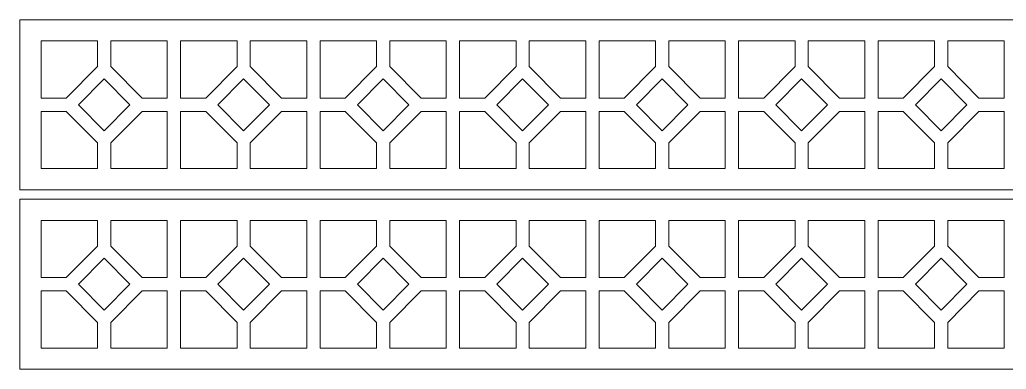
# Model space of a CAD drawing. Header units: millimetres. Extents: x 155 to 389, y 74 to 385.
# Drawn here: x 187.5 to 280.1, y 73.6 to 106.5 of the extents above; entities that cross this region are included whole.
import ezdxf

# ---------------------------------------------------------------- set-up
doc = ezdxf.new("R2010")
doc.units = ezdxf.units.MM
doc.header["$MEASUREMENT"] = 0
doc.layers.add('Layer 1', color=7, linetype='Continuous')

msp = doc.modelspace()

# ---------------------------------------------------------------- linework, layer by layer
at = {"layer": 'Layer 1', "color": 250, "lineweight": 20}
for points in [[(187.4751, 106.4647), (187.4751, 106.4647), (347.4418, 106.4647), (347.4418, 106.4647), (347.4418, 106.4647), (347.4418, 106.4647), (347.4418, 90.4647), (347.4418, 90.4647), (347.4418, 90.4647), (347.4418, 90.4647), (187.4751, 90.4647), (187.4751, 90.4647), (187.4751, 90.4647), (187.4751, 90.4647), (187.4751, 106.4647), (187.4751, 106.4647)], [(187.4751, 89.5825), (187.4751, 89.5825), (347.4418, 89.5825), (347.4418, 89.5825), (347.4418, 89.5825), (347.4418, 89.5825), (347.4418, 73.5825), (347.4418, 73.5825), (347.4418, 73.5825), (347.4418, 73.5825), (187.4751, 73.5825), (187.4751, 73.5825), (187.4751, 73.5825), (187.4751, 73.5825), (187.4751, 89.5825), (187.4751, 89.5825)]]:
    msp.add_open_spline(points, degree=3, knots=[0, 0, 0, 0, 0.2, 0.2, 0.2, 0.2, 0.4, 0.4, 0.4, 0.4, 0.6, 0.6, 0.6, 0.6, 1, 1, 1, 1], dxfattribs=at)
at = {"layer": 'Layer 1', "color": 250, "lineweight": 9}
for points, knots in [([(189.4751, 99.0928), (189.4751, 99.0928), (189.4751, 104.4647), (189.4751, 104.4647), (189.4751, 104.4647), (189.4751, 104.4647), (194.7842, 104.4647), (194.7842, 104.4647), (194.7842, 104.4647), (194.7842, 104.4647), (194.7842, 102.0606), (194.7842, 102.0606), (194.7842, 102.0606), (194.7842, 102.0606), (191.8511, 99.0928), (191.8511, 99.0928), (191.8511, 99.0928), (191.8511, 99.0928), (189.4751, 99.0928), (189.4751, 99.0928)], [0, 0, 0, 0, 0.1666667, 0.1666667, 0.1666667, 0.1666667, 0.3333333, 0.3333333, 0.3333333, 0.3333333, 0.5, 0.5, 0.5, 0.5, 0.6666667, 0.6666667, 0.6666667, 0.6666667, 1, 1, 1, 1]), ([(201.3346, 99.0928), (201.3346, 99.0928), (201.3346, 104.4647), (201.3346, 104.4647), (201.3346, 104.4647), (201.3346, 104.4647), (196.0255, 104.4647), (196.0255, 104.4647), (196.0255, 104.4647), (196.0255, 104.4647), (196.0255, 102.0606), (196.0255, 102.0606), (196.0255, 102.0606), (196.0255, 102.0606), (198.9586, 99.0928), (198.9586, 99.0928), (198.9586, 99.0928), (198.9586, 99.0928), (201.3346, 99.0928), (201.3346, 99.0928)], [0, 0, 0, 0, 0.1666667, 0.1666667, 0.1666667, 0.1666667, 0.3333333, 0.3333333, 0.3333333, 0.3333333, 0.5, 0.5, 0.5, 0.5, 0.6666667, 0.6666667, 0.6666667, 0.6666667, 1, 1, 1, 1]), ([(202.5758, 99.0928), (202.5758, 99.0928), (202.5758, 104.4647), (202.5758, 104.4647), (202.5758, 104.4647), (202.5758, 104.4647), (207.8849, 104.4647), (207.8849, 104.4647), (207.8849, 104.4647), (207.8849, 104.4647), (207.8849, 102.0606), (207.8849, 102.0606), (207.8849, 102.0606), (207.8849, 102.0606), (204.9518, 99.0928), (204.9518, 99.0928), (204.9518, 99.0928), (204.9518, 99.0928), (202.5758, 99.0928), (202.5758, 99.0928)], [0, 0, 0, 0, 0.1666667, 0.1666667, 0.1666667, 0.1666667, 0.3333333, 0.3333333, 0.3333333, 0.3333333, 0.5, 0.5, 0.5, 0.5, 0.6666667, 0.6666667, 0.6666667, 0.6666667, 1, 1, 1, 1]), ([(214.4352, 99.0928), (214.4352, 99.0928), (214.4352, 104.4647), (214.4352, 104.4647), (214.4352, 104.4647), (214.4352, 104.4647), (209.1261, 104.4647), (209.1261, 104.4647), (209.1261, 104.4647), (209.1261, 104.4647), (209.1261, 102.0606), (209.1261, 102.0606), (209.1261, 102.0606), (209.1261, 102.0606), (212.0592, 99.0928), (212.0592, 99.0928), (212.0592, 99.0928), (212.0592, 99.0928), (214.4352, 99.0928), (214.4352, 99.0928)], [0, 0, 0, 0, 0.1666667, 0.1666667, 0.1666667, 0.1666667, 0.3333333, 0.3333333, 0.3333333, 0.3333333, 0.5, 0.5, 0.5, 0.5, 0.6666667, 0.6666667, 0.6666667, 0.6666667, 1, 1, 1, 1]), ([(215.6765, 99.0928), (215.6765, 99.0928), (215.6765, 104.4647), (215.6765, 104.4647), (215.6765, 104.4647), (215.6765, 104.4647), (220.9856, 104.4647), (220.9856, 104.4647), (220.9856, 104.4647), (220.9856, 104.4647), (220.9856, 102.0606), (220.9856, 102.0606), (220.9856, 102.0606), (220.9856, 102.0606), (218.0525, 99.0928), (218.0525, 99.0928), (218.0525, 99.0928), (218.0525, 99.0928), (215.6765, 99.0928), (215.6765, 99.0928)], [0, 0, 0, 0, 0.1666667, 0.1666667, 0.1666667, 0.1666667, 0.3333333, 0.3333333, 0.3333333, 0.3333333, 0.5, 0.5, 0.5, 0.5, 0.6666667, 0.6666667, 0.6666667, 0.6666667, 1, 1, 1, 1]), ([(227.5359, 99.0928), (227.5359, 99.0928), (227.5359, 104.4647), (227.5359, 104.4647), (227.5359, 104.4647), (227.5359, 104.4647), (222.2268, 104.4647), (222.2268, 104.4647), (222.2268, 104.4647), (222.2268, 104.4647), (222.2268, 102.0606), (222.2268, 102.0606), (222.2268, 102.0606), (222.2268, 102.0606), (225.1599, 99.0928), (225.1599, 99.0928), (225.1599, 99.0928), (225.1599, 99.0928), (227.5359, 99.0928), (227.5359, 99.0928)], [0, 0, 0, 0, 0.1666667, 0.1666667, 0.1666667, 0.1666667, 0.3333333, 0.3333333, 0.3333333, 0.3333333, 0.5, 0.5, 0.5, 0.5, 0.6666667, 0.6666667, 0.6666667, 0.6666667, 1, 1, 1, 1]), ([(228.7771, 99.0928), (228.7771, 99.0928), (228.7771, 104.4647), (228.7771, 104.4647), (228.7771, 104.4647), (228.7771, 104.4647), (234.0863, 104.4647), (234.0863, 104.4647), (234.0863, 104.4647), (234.0863, 104.4647), (234.0863, 102.0606), (234.0863, 102.0606), (234.0863, 102.0606), (234.0863, 102.0606), (231.1531, 99.0928), (231.1531, 99.0928), (231.1531, 99.0928), (231.1531, 99.0928), (228.7771, 99.0928), (228.7771, 99.0928)], [0, 0, 0, 0, 0.1666667, 0.1666667, 0.1666667, 0.1666667, 0.3333333, 0.3333333, 0.3333333, 0.3333333, 0.5, 0.5, 0.5, 0.5, 0.6666667, 0.6666667, 0.6666667, 0.6666667, 1, 1, 1, 1]), ([(240.6366, 99.0928), (240.6366, 99.0928), (240.6366, 104.4647), (240.6366, 104.4647), (240.6366, 104.4647), (240.6366, 104.4647), (235.3275, 104.4647), (235.3275, 104.4647), (235.3275, 104.4647), (235.3275, 104.4647), (235.3275, 102.0606), (235.3275, 102.0606), (235.3275, 102.0606), (235.3275, 102.0606), (238.2606, 99.0928), (238.2606, 99.0928), (238.2606, 99.0928), (238.2606, 99.0928), (240.6366, 99.0928), (240.6366, 99.0928)], [0, 0, 0, 0, 0.1666667, 0.1666667, 0.1666667, 0.1666667, 0.3333333, 0.3333333, 0.3333333, 0.3333333, 0.5, 0.5, 0.5, 0.5, 0.6666667, 0.6666667, 0.6666667, 0.6666667, 1, 1, 1, 1]), ([(241.8778, 99.0928), (241.8778, 99.0928), (241.8778, 104.4647), (241.8778, 104.4647), (241.8778, 104.4647), (241.8778, 104.4647), (247.1869, 104.4647), (247.1869, 104.4647), (247.1869, 104.4647), (247.1869, 104.4647), (247.1869, 102.0606), (247.1869, 102.0606), (247.1869, 102.0606), (247.1869, 102.0606), (244.2538, 99.0928), (244.2538, 99.0928), (244.2538, 99.0928), (244.2538, 99.0928), (241.8778, 99.0928), (241.8778, 99.0928)], [0, 0, 0, 0, 0.1666667, 0.1666667, 0.1666667, 0.1666667, 0.3333333, 0.3333333, 0.3333333, 0.3333333, 0.5, 0.5, 0.5, 0.5, 0.6666667, 0.6666667, 0.6666667, 0.6666667, 1, 1, 1, 1]), ([(253.7373, 99.0928), (253.7373, 99.0928), (253.7373, 104.4647), (253.7373, 104.4647), (253.7373, 104.4647), (253.7373, 104.4647), (248.4281, 104.4647), (248.4281, 104.4647), (248.4281, 104.4647), (248.4281, 104.4647), (248.4281, 102.0606), (248.4281, 102.0606), (248.4281, 102.0606), (248.4281, 102.0606), (251.3612, 99.0928), (251.3612, 99.0928), (251.3612, 99.0928), (251.3612, 99.0928), (253.7373, 99.0928), (253.7373, 99.0928)], [0, 0, 0, 0, 0.1666667, 0.1666667, 0.1666667, 0.1666667, 0.3333333, 0.3333333, 0.3333333, 0.3333333, 0.5, 0.5, 0.5, 0.5, 0.6666667, 0.6666667, 0.6666667, 0.6666667, 1, 1, 1, 1]), ([(254.9785, 99.0928), (254.9785, 99.0928), (254.9785, 104.4647), (254.9785, 104.4647), (254.9785, 104.4647), (254.9785, 104.4647), (260.2876, 104.4647), (260.2876, 104.4647), (260.2876, 104.4647), (260.2876, 104.4647), (260.2876, 102.0606), (260.2876, 102.0606), (260.2876, 102.0606), (260.2876, 102.0606), (257.3545, 99.0928), (257.3545, 99.0928), (257.3545, 99.0928), (257.3545, 99.0928), (254.9785, 99.0928), (254.9785, 99.0928)], [0, 0, 0, 0, 0.1666667, 0.1666667, 0.1666667, 0.1666667, 0.3333333, 0.3333333, 0.3333333, 0.3333333, 0.5, 0.5, 0.5, 0.5, 0.6666667, 0.6666667, 0.6666667, 0.6666667, 1, 1, 1, 1]), ([(266.8379, 99.0928), (266.8379, 99.0928), (266.8379, 104.4647), (266.8379, 104.4647), (266.8379, 104.4647), (266.8379, 104.4647), (261.5288, 104.4647), (261.5288, 104.4647), (261.5288, 104.4647), (261.5288, 104.4647), (261.5288, 102.0606), (261.5288, 102.0606), (261.5288, 102.0606), (261.5288, 102.0606), (264.4619, 99.0928), (264.4619, 99.0928), (264.4619, 99.0928), (264.4619, 99.0928), (266.8379, 99.0928), (266.8379, 99.0928)], [0, 0, 0, 0, 0.1666667, 0.1666667, 0.1666667, 0.1666667, 0.3333333, 0.3333333, 0.3333333, 0.3333333, 0.5, 0.5, 0.5, 0.5, 0.6666667, 0.6666667, 0.6666667, 0.6666667, 1, 1, 1, 1]), ([(268.0791, 99.0928), (268.0791, 99.0928), (268.0791, 104.4647), (268.0791, 104.4647), (268.0791, 104.4647), (268.0791, 104.4647), (273.3883, 104.4647), (273.3883, 104.4647), (273.3883, 104.4647), (273.3883, 104.4647), (273.3883, 102.0606), (273.3883, 102.0606), (273.3883, 102.0606), (273.3883, 102.0606), (270.4552, 99.0928), (270.4552, 99.0928), (270.4552, 99.0928), (270.4552, 99.0928), (268.0791, 99.0928), (268.0791, 99.0928)], [0, 0, 0, 0, 0.1666667, 0.1666667, 0.1666667, 0.1666667, 0.3333333, 0.3333333, 0.3333333, 0.3333333, 0.5, 0.5, 0.5, 0.5, 0.6666667, 0.6666667, 0.6666667, 0.6666667, 1, 1, 1, 1]), ([(279.9386, 104.4647), (279.9386, 104.4647), (274.6295, 104.4647), (274.6295, 104.4647), (274.6295, 104.4647), (274.6295, 104.4647), (274.6295, 102.0606), (274.6295, 102.0606), (274.6295, 102.0606), (274.6295, 102.0606), (277.5626, 99.0928), (277.5626, 99.0928), (277.5626, 99.0928), (277.5626, 99.0928), (279.9386, 99.0928), (279.9386, 99.0928)], [0, 0, 0, 0, 0.2, 0.2, 0.2, 0.2, 0.4, 0.4, 0.4, 0.4, 0.6, 0.6, 0.6, 0.6, 1, 1, 1, 1]), ([(195.4049, 100.9124), (195.4049, 100.9124), (192.9859, 98.4648), (192.9859, 98.4648), (192.9859, 98.4648), (192.9859, 98.4648), (195.4049, 96.0172), (195.4049, 96.0172), (195.4049, 96.0172), (195.4049, 96.0172), (197.8238, 98.4648), (197.8238, 98.4648), (197.8238, 98.4648), (197.8238, 98.4648), (195.4049, 100.9124), (195.4049, 100.9124)], [0, 0, 0, 0, 0.2, 0.2, 0.2, 0.2, 0.4, 0.4, 0.4, 0.4, 0.6, 0.6, 0.6, 0.6, 1, 1, 1, 1]), ([(208.5055, 100.9124), (208.5055, 100.9124), (206.0866, 98.4648), (206.0866, 98.4648), (206.0866, 98.4648), (206.0866, 98.4648), (208.5055, 96.0172), (208.5055, 96.0172), (208.5055, 96.0172), (208.5055, 96.0172), (210.9245, 98.4648), (210.9245, 98.4648), (210.9245, 98.4648), (210.9245, 98.4648), (208.5055, 100.9124), (208.5055, 100.9124)], [0, 0, 0, 0, 0.2, 0.2, 0.2, 0.2, 0.4, 0.4, 0.4, 0.4, 0.6, 0.6, 0.6, 0.6, 1, 1, 1, 1]), ([(221.6062, 100.9124), (221.6062, 100.9124), (219.1872, 98.4648), (219.1872, 98.4648), (219.1872, 98.4648), (219.1872, 98.4648), (221.6062, 96.0172), (221.6062, 96.0172), (221.6062, 96.0172), (221.6062, 96.0172), (224.0251, 98.4648), (224.0251, 98.4648), (224.0251, 98.4648), (224.0251, 98.4648), (221.6062, 100.9124), (221.6062, 100.9124)], [0, 0, 0, 0, 0.2, 0.2, 0.2, 0.2, 0.4, 0.4, 0.4, 0.4, 0.6, 0.6, 0.6, 0.6, 1, 1, 1, 1]), ([(234.7069, 100.9124), (234.7069, 100.9124), (232.2879, 98.4648), (232.2879, 98.4648), (232.2879, 98.4648), (232.2879, 98.4648), (234.7069, 96.0172), (234.7069, 96.0172), (234.7069, 96.0172), (234.7069, 96.0172), (237.1258, 98.4648), (237.1258, 98.4648), (237.1258, 98.4648), (237.1258, 98.4648), (234.7069, 100.9124), (234.7069, 100.9124)], [0, 0, 0, 0, 0.2, 0.2, 0.2, 0.2, 0.4, 0.4, 0.4, 0.4, 0.6, 0.6, 0.6, 0.6, 1, 1, 1, 1]), ([(247.8075, 100.9124), (247.8075, 100.9124), (245.3886, 98.4648), (245.3886, 98.4648), (245.3886, 98.4648), (245.3886, 98.4648), (247.8075, 96.0172), (247.8075, 96.0172), (247.8075, 96.0172), (247.8075, 96.0172), (250.2265, 98.4648), (250.2265, 98.4648), (250.2265, 98.4648), (250.2265, 98.4648), (247.8075, 100.9124), (247.8075, 100.9124)], [0, 0, 0, 0, 0.2, 0.2, 0.2, 0.2, 0.4, 0.4, 0.4, 0.4, 0.6, 0.6, 0.6, 0.6, 1, 1, 1, 1]), ([(260.9082, 100.9124), (260.9082, 100.9124), (258.4893, 98.4648), (258.4893, 98.4648), (258.4893, 98.4648), (258.4893, 98.4648), (260.9082, 96.0172), (260.9082, 96.0172), (260.9082, 96.0172), (260.9082, 96.0172), (263.3271, 98.4648), (263.3271, 98.4648), (263.3271, 98.4648), (263.3271, 98.4648), (260.9082, 100.9124), (260.9082, 100.9124)], [0, 0, 0, 0, 0.2, 0.2, 0.2, 0.2, 0.4, 0.4, 0.4, 0.4, 0.6, 0.6, 0.6, 0.6, 1, 1, 1, 1]), ([(274.0088, 100.9124), (274.0088, 100.9124), (271.5899, 98.4648), (271.5899, 98.4648), (271.5899, 98.4648), (271.5899, 98.4648), (274.0088, 96.0172), (274.0088, 96.0172), (274.0088, 96.0172), (274.0088, 96.0172), (276.4278, 98.4648), (276.4278, 98.4648), (276.4278, 98.4648), (276.4278, 98.4648), (274.0088, 100.9124), (274.0088, 100.9124)], [0, 0, 0, 0, 0.2, 0.2, 0.2, 0.2, 0.4, 0.4, 0.4, 0.4, 0.6, 0.6, 0.6, 0.6, 1, 1, 1, 1]), ([(201.3346, 92.4649), (201.3346, 92.4649), (196.0255, 92.4649), (196.0255, 92.4649), (196.0255, 92.4649), (196.0255, 92.4649), (196.0255, 94.869), (196.0255, 94.869), (196.0255, 94.869), (196.0255, 94.869), (198.9586, 97.8368), (198.9586, 97.8368)], [0, 0, 0, 0, 0.25, 0.25, 0.25, 0.25, 0.5, 0.5, 0.5, 0.5, 1, 1, 1, 1]), ([(214.4352, 92.4649), (214.4352, 92.4649), (209.1261, 92.4649), (209.1261, 92.4649), (209.1261, 92.4649), (209.1261, 92.4649), (209.1261, 94.869), (209.1261, 94.869), (209.1261, 94.869), (209.1261, 94.869), (212.0592, 97.8368), (212.0592, 97.8368)], [0, 0, 0, 0, 0.25, 0.25, 0.25, 0.25, 0.5, 0.5, 0.5, 0.5, 1, 1, 1, 1]), ([(227.5359, 92.4649), (227.5359, 92.4649), (222.2268, 92.4649), (222.2268, 92.4649), (222.2268, 92.4649), (222.2268, 92.4649), (222.2268, 94.869), (222.2268, 94.869), (222.2268, 94.869), (222.2268, 94.869), (225.1599, 97.8368), (225.1599, 97.8368)], [0, 0, 0, 0, 0.25, 0.25, 0.25, 0.25, 0.5, 0.5, 0.5, 0.5, 1, 1, 1, 1]), ([(240.6366, 92.4649), (240.6366, 92.4649), (235.3275, 92.4649), (235.3275, 92.4649), (235.3275, 92.4649), (235.3275, 92.4649), (235.3275, 94.869), (235.3275, 94.869), (235.3275, 94.869), (235.3275, 94.869), (238.2606, 97.8368), (238.2606, 97.8368)], [0, 0, 0, 0, 0.25, 0.25, 0.25, 0.25, 0.5, 0.5, 0.5, 0.5, 1, 1, 1, 1]), ([(253.7373, 92.4649), (253.7373, 92.4649), (248.4281, 92.4649), (248.4281, 92.4649), (248.4281, 92.4649), (248.4281, 92.4649), (248.4281, 94.869), (248.4281, 94.869), (248.4281, 94.869), (248.4281, 94.869), (251.3612, 97.8368), (251.3612, 97.8368)], [0, 0, 0, 0, 0.25, 0.25, 0.25, 0.25, 0.5, 0.5, 0.5, 0.5, 1, 1, 1, 1]), ([(266.8379, 92.4649), (266.8379, 92.4649), (261.5288, 92.4649), (261.5288, 92.4649), (261.5288, 92.4649), (261.5288, 92.4649), (261.5288, 94.869), (261.5288, 94.869), (261.5288, 94.869), (261.5288, 94.869), (264.4619, 97.8368), (264.4619, 97.8368)], [0, 0, 0, 0, 0.25, 0.25, 0.25, 0.25, 0.5, 0.5, 0.5, 0.5, 1, 1, 1, 1]), ([(279.9386, 92.4649), (279.9386, 92.4649), (274.6295, 92.4649), (274.6295, 92.4649), (274.6295, 92.4649), (274.6295, 92.4649), (274.6295, 94.869), (274.6295, 94.869), (274.6295, 94.869), (274.6295, 94.869), (277.5626, 97.8368), (277.5626, 97.8368)], [0, 0, 0, 0, 0.25, 0.25, 0.25, 0.25, 0.5, 0.5, 0.5, 0.5, 1, 1, 1, 1]), ([(189.4751, 82.2106), (189.4751, 82.2106), (189.4751, 87.5825), (189.4751, 87.5825), (189.4751, 87.5825), (189.4751, 87.5825), (194.7842, 87.5825), (194.7842, 87.5825), (194.7842, 87.5825), (194.7842, 87.5825), (194.7842, 85.1784), (194.7842, 85.1784), (194.7842, 85.1784), (194.7842, 85.1784), (191.8511, 82.2106), (191.8511, 82.2106), (191.8511, 82.2106), (191.8511, 82.2106), (189.4751, 82.2106), (189.4751, 82.2106)], [0, 0, 0, 0, 0.1666667, 0.1666667, 0.1666667, 0.1666667, 0.3333333, 0.3333333, 0.3333333, 0.3333333, 0.5, 0.5, 0.5, 0.5, 0.6666667, 0.6666667, 0.6666667, 0.6666667, 1, 1, 1, 1]), ([(201.3346, 82.2106), (201.3346, 82.2106), (201.3346, 87.5825), (201.3346, 87.5825), (201.3346, 87.5825), (201.3346, 87.5825), (196.0255, 87.5825), (196.0255, 87.5825), (196.0255, 87.5825), (196.0255, 87.5825), (196.0255, 85.1784), (196.0255, 85.1784), (196.0255, 85.1784), (196.0255, 85.1784), (198.9586, 82.2106), (198.9586, 82.2106), (198.9586, 82.2106), (198.9586, 82.2106), (201.3346, 82.2106), (201.3346, 82.2106)], [0, 0, 0, 0, 0.1666667, 0.1666667, 0.1666667, 0.1666667, 0.3333333, 0.3333333, 0.3333333, 0.3333333, 0.5, 0.5, 0.5, 0.5, 0.6666667, 0.6666667, 0.6666667, 0.6666667, 1, 1, 1, 1]), ([(202.5758, 82.2106), (202.5758, 82.2106), (202.5758, 87.5825), (202.5758, 87.5825), (202.5758, 87.5825), (202.5758, 87.5825), (207.8849, 87.5825), (207.8849, 87.5825), (207.8849, 87.5825), (207.8849, 87.5825), (207.8849, 85.1784), (207.8849, 85.1784), (207.8849, 85.1784), (207.8849, 85.1784), (204.9518, 82.2106), (204.9518, 82.2106), (204.9518, 82.2106), (204.9518, 82.2106), (202.5758, 82.2106), (202.5758, 82.2106)], [0, 0, 0, 0, 0.1666667, 0.1666667, 0.1666667, 0.1666667, 0.3333333, 0.3333333, 0.3333333, 0.3333333, 0.5, 0.5, 0.5, 0.5, 0.6666667, 0.6666667, 0.6666667, 0.6666667, 1, 1, 1, 1]), ([(214.4352, 82.2106), (214.4352, 82.2106), (214.4352, 87.5825), (214.4352, 87.5825), (214.4352, 87.5825), (214.4352, 87.5825), (209.1261, 87.5825), (209.1261, 87.5825), (209.1261, 87.5825), (209.1261, 87.5825), (209.1261, 85.1784), (209.1261, 85.1784), (209.1261, 85.1784), (209.1261, 85.1784), (212.0592, 82.2106), (212.0592, 82.2106), (212.0592, 82.2106), (212.0592, 82.2106), (214.4352, 82.2106), (214.4352, 82.2106)], [0, 0, 0, 0, 0.1666667, 0.1666667, 0.1666667, 0.1666667, 0.3333333, 0.3333333, 0.3333333, 0.3333333, 0.5, 0.5, 0.5, 0.5, 0.6666667, 0.6666667, 0.6666667, 0.6666667, 1, 1, 1, 1]), ([(215.6765, 82.2106), (215.6765, 82.2106), (215.6765, 87.5825), (215.6765, 87.5825), (215.6765, 87.5825), (215.6765, 87.5825), (220.9856, 87.5825), (220.9856, 87.5825), (220.9856, 87.5825), (220.9856, 87.5825), (220.9856, 85.1784), (220.9856, 85.1784), (220.9856, 85.1784), (220.9856, 85.1784), (218.0525, 82.2106), (218.0525, 82.2106), (218.0525, 82.2106), (218.0525, 82.2106), (215.6765, 82.2106), (215.6765, 82.2106)], [0, 0, 0, 0, 0.1666667, 0.1666667, 0.1666667, 0.1666667, 0.3333333, 0.3333333, 0.3333333, 0.3333333, 0.5, 0.5, 0.5, 0.5, 0.6666667, 0.6666667, 0.6666667, 0.6666667, 1, 1, 1, 1]), ([(227.5359, 82.2106), (227.5359, 82.2106), (227.5359, 87.5825), (227.5359, 87.5825), (227.5359, 87.5825), (227.5359, 87.5825), (222.2268, 87.5825), (222.2268, 87.5825), (222.2268, 87.5825), (222.2268, 87.5825), (222.2268, 85.1784), (222.2268, 85.1784), (222.2268, 85.1784), (222.2268, 85.1784), (225.1599, 82.2106), (225.1599, 82.2106), (225.1599, 82.2106), (225.1599, 82.2106), (227.5359, 82.2106), (227.5359, 82.2106)], [0, 0, 0, 0, 0.1666667, 0.1666667, 0.1666667, 0.1666667, 0.3333333, 0.3333333, 0.3333333, 0.3333333, 0.5, 0.5, 0.5, 0.5, 0.6666667, 0.6666667, 0.6666667, 0.6666667, 1, 1, 1, 1]), ([(228.7771, 82.2106), (228.7771, 82.2106), (228.7771, 87.5825), (228.7771, 87.5825), (228.7771, 87.5825), (228.7771, 87.5825), (234.0863, 87.5825), (234.0863, 87.5825), (234.0863, 87.5825), (234.0863, 87.5825), (234.0863, 85.1784), (234.0863, 85.1784), (234.0863, 85.1784), (234.0863, 85.1784), (231.1531, 82.2106), (231.1531, 82.2106), (231.1531, 82.2106), (231.1531, 82.2106), (228.7771, 82.2106), (228.7771, 82.2106)], [0, 0, 0, 0, 0.1666667, 0.1666667, 0.1666667, 0.1666667, 0.3333333, 0.3333333, 0.3333333, 0.3333333, 0.5, 0.5, 0.5, 0.5, 0.6666667, 0.6666667, 0.6666667, 0.6666667, 1, 1, 1, 1]), ([(240.6366, 82.2106), (240.6366, 82.2106), (240.6366, 87.5825), (240.6366, 87.5825), (240.6366, 87.5825), (240.6366, 87.5825), (235.3275, 87.5825), (235.3275, 87.5825), (235.3275, 87.5825), (235.3275, 87.5825), (235.3275, 85.1784), (235.3275, 85.1784), (235.3275, 85.1784), (235.3275, 85.1784), (238.2606, 82.2106), (238.2606, 82.2106), (238.2606, 82.2106), (238.2606, 82.2106), (240.6366, 82.2106), (240.6366, 82.2106)], [0, 0, 0, 0, 0.1666667, 0.1666667, 0.1666667, 0.1666667, 0.3333333, 0.3333333, 0.3333333, 0.3333333, 0.5, 0.5, 0.5, 0.5, 0.6666667, 0.6666667, 0.6666667, 0.6666667, 1, 1, 1, 1]), ([(241.8778, 82.2106), (241.8778, 82.2106), (241.8778, 87.5825), (241.8778, 87.5825), (241.8778, 87.5825), (241.8778, 87.5825), (247.1869, 87.5825), (247.1869, 87.5825), (247.1869, 87.5825), (247.1869, 87.5825), (247.1869, 85.1784), (247.1869, 85.1784), (247.1869, 85.1784), (247.1869, 85.1784), (244.2538, 82.2106), (244.2538, 82.2106), (244.2538, 82.2106), (244.2538, 82.2106), (241.8778, 82.2106), (241.8778, 82.2106)], [0, 0, 0, 0, 0.1666667, 0.1666667, 0.1666667, 0.1666667, 0.3333333, 0.3333333, 0.3333333, 0.3333333, 0.5, 0.5, 0.5, 0.5, 0.6666667, 0.6666667, 0.6666667, 0.6666667, 1, 1, 1, 1]), ([(253.7373, 82.2106), (253.7373, 82.2106), (253.7373, 87.5825), (253.7373, 87.5825), (253.7373, 87.5825), (253.7373, 87.5825), (248.4281, 87.5825), (248.4281, 87.5825), (248.4281, 87.5825), (248.4281, 87.5825), (248.4281, 85.1784), (248.4281, 85.1784), (248.4281, 85.1784), (248.4281, 85.1784), (251.3612, 82.2106), (251.3612, 82.2106), (251.3612, 82.2106), (251.3612, 82.2106), (253.7373, 82.2106), (253.7373, 82.2106)], [0, 0, 0, 0, 0.1666667, 0.1666667, 0.1666667, 0.1666667, 0.3333333, 0.3333333, 0.3333333, 0.3333333, 0.5, 0.5, 0.5, 0.5, 0.6666667, 0.6666667, 0.6666667, 0.6666667, 1, 1, 1, 1]), ([(254.9785, 82.2106), (254.9785, 82.2106), (254.9785, 87.5825), (254.9785, 87.5825), (254.9785, 87.5825), (254.9785, 87.5825), (260.2876, 87.5825), (260.2876, 87.5825), (260.2876, 87.5825), (260.2876, 87.5825), (260.2876, 85.1784), (260.2876, 85.1784), (260.2876, 85.1784), (260.2876, 85.1784), (257.3545, 82.2106), (257.3545, 82.2106), (257.3545, 82.2106), (257.3545, 82.2106), (254.9785, 82.2106), (254.9785, 82.2106)], [0, 0, 0, 0, 0.1666667, 0.1666667, 0.1666667, 0.1666667, 0.3333333, 0.3333333, 0.3333333, 0.3333333, 0.5, 0.5, 0.5, 0.5, 0.6666667, 0.6666667, 0.6666667, 0.6666667, 1, 1, 1, 1]), ([(266.8379, 82.2106), (266.8379, 82.2106), (266.8379, 87.5825), (266.8379, 87.5825), (266.8379, 87.5825), (266.8379, 87.5825), (261.5288, 87.5825), (261.5288, 87.5825), (261.5288, 87.5825), (261.5288, 87.5825), (261.5288, 85.1784), (261.5288, 85.1784), (261.5288, 85.1784), (261.5288, 85.1784), (264.4619, 82.2106), (264.4619, 82.2106), (264.4619, 82.2106), (264.4619, 82.2106), (266.8379, 82.2106), (266.8379, 82.2106)], [0, 0, 0, 0, 0.1666667, 0.1666667, 0.1666667, 0.1666667, 0.3333333, 0.3333333, 0.3333333, 0.3333333, 0.5, 0.5, 0.5, 0.5, 0.6666667, 0.6666667, 0.6666667, 0.6666667, 1, 1, 1, 1]), ([(268.0791, 82.2106), (268.0791, 82.2106), (268.0791, 87.5825), (268.0791, 87.5825), (268.0791, 87.5825), (268.0791, 87.5825), (273.3883, 87.5825), (273.3883, 87.5825), (273.3883, 87.5825), (273.3883, 87.5825), (273.3883, 85.1784), (273.3883, 85.1784), (273.3883, 85.1784), (273.3883, 85.1784), (270.4552, 82.2106), (270.4552, 82.2106), (270.4552, 82.2106), (270.4552, 82.2106), (268.0791, 82.2106), (268.0791, 82.2106)], [0, 0, 0, 0, 0.1666667, 0.1666667, 0.1666667, 0.1666667, 0.3333333, 0.3333333, 0.3333333, 0.3333333, 0.5, 0.5, 0.5, 0.5, 0.6666667, 0.6666667, 0.6666667, 0.6666667, 1, 1, 1, 1]), ([(279.9386, 87.5825), (279.9386, 87.5825), (274.6295, 87.5825), (274.6295, 87.5825), (274.6295, 87.5825), (274.6295, 87.5825), (274.6295, 85.1784), (274.6295, 85.1784), (274.6295, 85.1784), (274.6295, 85.1784), (277.5626, 82.2106), (277.5626, 82.2106), (277.5626, 82.2106), (277.5626, 82.2106), (279.9386, 82.2106), (279.9386, 82.2106)], [0, 0, 0, 0, 0.2, 0.2, 0.2, 0.2, 0.4, 0.4, 0.4, 0.4, 0.6, 0.6, 0.6, 0.6, 1, 1, 1, 1]), ([(195.4049, 84.0302), (195.4049, 84.0302), (192.9859, 81.5826), (192.9859, 81.5826), (192.9859, 81.5826), (192.9859, 81.5826), (195.4049, 79.135), (195.4049, 79.135), (195.4049, 79.135), (195.4049, 79.135), (197.8238, 81.5826), (197.8238, 81.5826), (197.8238, 81.5826), (197.8238, 81.5826), (195.4049, 84.0302), (195.4049, 84.0302)], [0, 0, 0, 0, 0.2, 0.2, 0.2, 0.2, 0.4, 0.4, 0.4, 0.4, 0.6, 0.6, 0.6, 0.6, 1, 1, 1, 1]), ([(208.5055, 84.0302), (208.5055, 84.0302), (206.0866, 81.5826), (206.0866, 81.5826), (206.0866, 81.5826), (206.0866, 81.5826), (208.5055, 79.135), (208.5055, 79.135), (208.5055, 79.135), (208.5055, 79.135), (210.9245, 81.5826), (210.9245, 81.5826), (210.9245, 81.5826), (210.9245, 81.5826), (208.5055, 84.0302), (208.5055, 84.0302)], [0, 0, 0, 0, 0.2, 0.2, 0.2, 0.2, 0.4, 0.4, 0.4, 0.4, 0.6, 0.6, 0.6, 0.6, 1, 1, 1, 1]), ([(221.6062, 84.0302), (221.6062, 84.0302), (219.1872, 81.5826), (219.1872, 81.5826), (219.1872, 81.5826), (219.1872, 81.5826), (221.6062, 79.135), (221.6062, 79.135), (221.6062, 79.135), (221.6062, 79.135), (224.0251, 81.5826), (224.0251, 81.5826), (224.0251, 81.5826), (224.0251, 81.5826), (221.6062, 84.0302), (221.6062, 84.0302)], [0, 0, 0, 0, 0.2, 0.2, 0.2, 0.2, 0.4, 0.4, 0.4, 0.4, 0.6, 0.6, 0.6, 0.6, 1, 1, 1, 1]), ([(234.7069, 84.0302), (234.7069, 84.0302), (232.2879, 81.5826), (232.2879, 81.5826), (232.2879, 81.5826), (232.2879, 81.5826), (234.7069, 79.135), (234.7069, 79.135), (234.7069, 79.135), (234.7069, 79.135), (237.1258, 81.5826), (237.1258, 81.5826), (237.1258, 81.5826), (237.1258, 81.5826), (234.7069, 84.0302), (234.7069, 84.0302)], [0, 0, 0, 0, 0.2, 0.2, 0.2, 0.2, 0.4, 0.4, 0.4, 0.4, 0.6, 0.6, 0.6, 0.6, 1, 1, 1, 1]), ([(247.8075, 84.0302), (247.8075, 84.0302), (245.3886, 81.5826), (245.3886, 81.5826), (245.3886, 81.5826), (245.3886, 81.5826), (247.8075, 79.135), (247.8075, 79.135), (247.8075, 79.135), (247.8075, 79.135), (250.2265, 81.5826), (250.2265, 81.5826), (250.2265, 81.5826), (250.2265, 81.5826), (247.8075, 84.0302), (247.8075, 84.0302)], [0, 0, 0, 0, 0.2, 0.2, 0.2, 0.2, 0.4, 0.4, 0.4, 0.4, 0.6, 0.6, 0.6, 0.6, 1, 1, 1, 1]), ([(260.9082, 84.0302), (260.9082, 84.0302), (258.4893, 81.5826), (258.4893, 81.5826), (258.4893, 81.5826), (258.4893, 81.5826), (260.9082, 79.135), (260.9082, 79.135), (260.9082, 79.135), (260.9082, 79.135), (263.3271, 81.5826), (263.3271, 81.5826), (263.3271, 81.5826), (263.3271, 81.5826), (260.9082, 84.0302), (260.9082, 84.0302)], [0, 0, 0, 0, 0.2, 0.2, 0.2, 0.2, 0.4, 0.4, 0.4, 0.4, 0.6, 0.6, 0.6, 0.6, 1, 1, 1, 1]), ([(274.0088, 84.0302), (274.0088, 84.0302), (271.5899, 81.5826), (271.5899, 81.5826), (271.5899, 81.5826), (271.5899, 81.5826), (274.0088, 79.135), (274.0088, 79.135), (274.0088, 79.135), (274.0088, 79.135), (276.4278, 81.5826), (276.4278, 81.5826), (276.4278, 81.5826), (276.4278, 81.5826), (274.0088, 84.0302), (274.0088, 84.0302)], [0, 0, 0, 0, 0.2, 0.2, 0.2, 0.2, 0.4, 0.4, 0.4, 0.4, 0.6, 0.6, 0.6, 0.6, 1, 1, 1, 1]), ([(201.3346, 75.5827), (201.3346, 75.5827), (196.0255, 75.5827), (196.0255, 75.5827), (196.0255, 75.5827), (196.0255, 75.5827), (196.0255, 77.9868), (196.0255, 77.9868), (196.0255, 77.9868), (196.0255, 77.9868), (198.9586, 80.9546), (198.9586, 80.9546)], [0, 0, 0, 0, 0.25, 0.25, 0.25, 0.25, 0.5, 0.5, 0.5, 0.5, 1, 1, 1, 1]), ([(214.4352, 75.5827), (214.4352, 75.5827), (209.1261, 75.5827), (209.1261, 75.5827), (209.1261, 75.5827), (209.1261, 75.5827), (209.1261, 77.9868), (209.1261, 77.9868), (209.1261, 77.9868), (209.1261, 77.9868), (212.0592, 80.9546), (212.0592, 80.9546)], [0, 0, 0, 0, 0.25, 0.25, 0.25, 0.25, 0.5, 0.5, 0.5, 0.5, 1, 1, 1, 1]), ([(227.5359, 75.5827), (227.5359, 75.5827), (222.2268, 75.5827), (222.2268, 75.5827), (222.2268, 75.5827), (222.2268, 75.5827), (222.2268, 77.9868), (222.2268, 77.9868), (222.2268, 77.9868), (222.2268, 77.9868), (225.1599, 80.9546), (225.1599, 80.9546)], [0, 0, 0, 0, 0.25, 0.25, 0.25, 0.25, 0.5, 0.5, 0.5, 0.5, 1, 1, 1, 1]), ([(240.6366, 75.5827), (240.6366, 75.5827), (235.3275, 75.5827), (235.3275, 75.5827), (235.3275, 75.5827), (235.3275, 75.5827), (235.3275, 77.9868), (235.3275, 77.9868), (235.3275, 77.9868), (235.3275, 77.9868), (238.2606, 80.9546), (238.2606, 80.9546)], [0, 0, 0, 0, 0.25, 0.25, 0.25, 0.25, 0.5, 0.5, 0.5, 0.5, 1, 1, 1, 1]), ([(253.7373, 75.5827), (253.7373, 75.5827), (248.4281, 75.5827), (248.4281, 75.5827), (248.4281, 75.5827), (248.4281, 75.5827), (248.4281, 77.9868), (248.4281, 77.9868), (248.4281, 77.9868), (248.4281, 77.9868), (251.3612, 80.9546), (251.3612, 80.9546)], [0, 0, 0, 0, 0.25, 0.25, 0.25, 0.25, 0.5, 0.5, 0.5, 0.5, 1, 1, 1, 1]), ([(266.8379, 75.5827), (266.8379, 75.5827), (261.5288, 75.5827), (261.5288, 75.5827), (261.5288, 75.5827), (261.5288, 75.5827), (261.5288, 77.9868), (261.5288, 77.9868), (261.5288, 77.9868), (261.5288, 77.9868), (264.4619, 80.9546), (264.4619, 80.9546)], [0, 0, 0, 0, 0.25, 0.25, 0.25, 0.25, 0.5, 0.5, 0.5, 0.5, 1, 1, 1, 1]), ([(279.9386, 75.5827), (279.9386, 75.5827), (274.6295, 75.5827), (274.6295, 75.5827), (274.6295, 75.5827), (274.6295, 75.5827), (274.6295, 77.9868), (274.6295, 77.9868), (274.6295, 77.9868), (274.6295, 77.9868), (277.5626, 80.9546), (277.5626, 80.9546)], [0, 0, 0, 0, 0.25, 0.25, 0.25, 0.25, 0.5, 0.5, 0.5, 0.5, 1, 1, 1, 1])]:
    msp.add_open_spline(points, degree=3, knots=knots, dxfattribs=at)
for points in [[(279.9386, 99.0928), (279.9386, 99.0928), (279.9386, 104.4647), (279.9386, 104.4647)], [(191.8511, 97.8368), (191.8511, 97.8368), (189.4751, 97.8368), (189.4751, 97.8368)], [(189.4751, 97.8368), (189.4751, 97.8368), (189.4751, 92.4649), (189.4751, 92.4649)], [(194.7842, 94.869), (194.7842, 94.869), (191.8511, 97.8368), (191.8511, 97.8368)], [(198.9586, 97.8368), (198.9586, 97.8368), (201.3346, 97.8368), (201.3346, 97.8368)], [(201.3346, 97.8368), (201.3346, 97.8368), (201.3346, 92.4649), (201.3346, 92.4649)], [(204.9518, 97.8368), (204.9518, 97.8368), (202.5758, 97.8368), (202.5758, 97.8368)], [(202.5758, 97.8368), (202.5758, 97.8368), (202.5758, 92.4649), (202.5758, 92.4649)], [(207.8849, 94.869), (207.8849, 94.869), (204.9518, 97.8368), (204.9518, 97.8368)], [(212.0592, 97.8368), (212.0592, 97.8368), (214.4352, 97.8368), (214.4352, 97.8368)], [(214.4352, 97.8368), (214.4352, 97.8368), (214.4352, 92.4649), (214.4352, 92.4649)], [(218.0525, 97.8368), (218.0525, 97.8368), (215.6765, 97.8368), (215.6765, 97.8368)], [(215.6765, 97.8368), (215.6765, 97.8368), (215.6765, 92.4649), (215.6765, 92.4649)], [(220.9856, 94.869), (220.9856, 94.869), (218.0525, 97.8368), (218.0525, 97.8368)], [(225.1599, 97.8368), (225.1599, 97.8368), (227.5359, 97.8368), (227.5359, 97.8368)], [(227.5359, 97.8368), (227.5359, 97.8368), (227.5359, 92.4649), (227.5359, 92.4649)], [(231.1531, 97.8368), (231.1531, 97.8368), (228.7771, 97.8368), (228.7771, 97.8368)], [(228.7771, 97.8368), (228.7771, 97.8368), (228.7771, 92.4649), (228.7771, 92.4649)], [(234.0863, 94.869), (234.0863, 94.869), (231.1531, 97.8368), (231.1531, 97.8368)], [(238.2606, 97.8368), (238.2606, 97.8368), (240.6366, 97.8368), (240.6366, 97.8368)], [(240.6366, 97.8368), (240.6366, 97.8368), (240.6366, 92.4649), (240.6366, 92.4649)], [(244.2538, 97.8368), (244.2538, 97.8368), (241.8778, 97.8368), (241.8778, 97.8368)], [(241.8778, 97.8368), (241.8778, 97.8368), (241.8778, 92.4649), (241.8778, 92.4649)], [(247.1869, 94.869), (247.1869, 94.869), (244.2538, 97.8368), (244.2538, 97.8368)], [(251.3612, 97.8368), (251.3612, 97.8368), (253.7373, 97.8368), (253.7373, 97.8368)], [(253.7373, 97.8368), (253.7373, 97.8368), (253.7373, 92.4649), (253.7373, 92.4649)], [(257.3545, 97.8368), (257.3545, 97.8368), (254.9785, 97.8368), (254.9785, 97.8368)], [(254.9785, 97.8368), (254.9785, 97.8368), (254.9785, 92.4649), (254.9785, 92.4649)], [(260.2876, 94.869), (260.2876, 94.869), (257.3545, 97.8368), (257.3545, 97.8368)], [(264.4619, 97.8368), (264.4619, 97.8368), (266.8379, 97.8368), (266.8379, 97.8368)], [(266.8379, 97.8368), (266.8379, 97.8368), (266.8379, 92.4649), (266.8379, 92.4649)], [(270.4552, 97.8368), (270.4552, 97.8368), (268.0791, 97.8368), (268.0791, 97.8368)], [(268.0791, 97.8368), (268.0791, 97.8368), (268.0791, 92.4649), (268.0791, 92.4649)], [(273.3883, 94.869), (273.3883, 94.869), (270.4552, 97.8368), (270.4552, 97.8368)], [(277.5626, 97.8368), (277.5626, 97.8368), (279.9386, 97.8368), (279.9386, 97.8368)], [(279.9385, 97.8368), (279.9385, 97.8368), (279.9385, 92.4649), (279.9385, 92.4649)], [(194.7842, 92.4649), (194.7842, 92.4649), (194.7842, 94.869), (194.7842, 94.869)], [(207.8849, 92.4649), (207.8849, 92.4649), (207.8849, 94.869), (207.8849, 94.869)], [(220.9856, 92.4649), (220.9856, 92.4649), (220.9856, 94.869), (220.9856, 94.869)], [(234.0863, 92.4649), (234.0863, 92.4649), (234.0863, 94.869), (234.0863, 94.869)], [(247.1869, 92.4649), (247.1869, 92.4649), (247.1869, 94.869), (247.1869, 94.869)], [(260.2876, 92.4649), (260.2876, 92.4649), (260.2876, 94.869), (260.2876, 94.869)], [(273.3883, 92.4649), (273.3883, 92.4649), (273.3883, 94.869), (273.3883, 94.869)], [(194.7842, 92.4649), (194.7842, 92.4649), (189.4751, 92.4649), (189.4751, 92.4649)], [(207.8849, 92.4649), (207.8849, 92.4649), (202.5758, 92.4649), (202.5758, 92.4649)], [(220.9856, 92.4649), (220.9856, 92.4649), (215.6765, 92.4649), (215.6765, 92.4649)], [(234.0863, 92.4649), (234.0863, 92.4649), (228.7771, 92.4649), (228.7771, 92.4649)], [(247.1869, 92.4649), (247.1869, 92.4649), (241.8778, 92.4649), (241.8778, 92.4649)], [(260.2876, 92.4649), (260.2876, 92.4649), (254.9785, 92.4649), (254.9785, 92.4649)], [(273.3883, 92.4649), (273.3883, 92.4649), (268.0791, 92.4649), (268.0791, 92.4649)], [(279.9386, 82.2106), (279.9386, 82.2106), (279.9386, 87.5825), (279.9386, 87.5825)], [(191.8511, 80.9546), (191.8511, 80.9546), (189.4751, 80.9546), (189.4751, 80.9546)], [(189.4751, 80.9546), (189.4751, 80.9546), (189.4751, 75.5827), (189.4751, 75.5827)], [(194.7842, 77.9868), (194.7842, 77.9868), (191.8511, 80.9546), (191.8511, 80.9546)], [(198.9586, 80.9546), (198.9586, 80.9546), (201.3346, 80.9546), (201.3346, 80.9546)], [(201.3346, 80.9546), (201.3346, 80.9546), (201.3346, 75.5827), (201.3346, 75.5827)], [(204.9518, 80.9546), (204.9518, 80.9546), (202.5758, 80.9546), (202.5758, 80.9546)], [(202.5758, 80.9546), (202.5758, 80.9546), (202.5758, 75.5827), (202.5758, 75.5827)], [(207.8849, 77.9868), (207.8849, 77.9868), (204.9518, 80.9546), (204.9518, 80.9546)], [(212.0592, 80.9546), (212.0592, 80.9546), (214.4352, 80.9546), (214.4352, 80.9546)], [(214.4352, 80.9546), (214.4352, 80.9546), (214.4352, 75.5827), (214.4352, 75.5827)], [(218.0525, 80.9546), (218.0525, 80.9546), (215.6765, 80.9546), (215.6765, 80.9546)], [(215.6765, 80.9546), (215.6765, 80.9546), (215.6765, 75.5827), (215.6765, 75.5827)], [(220.9856, 77.9868), (220.9856, 77.9868), (218.0525, 80.9546), (218.0525, 80.9546)], [(225.1599, 80.9546), (225.1599, 80.9546), (227.5359, 80.9546), (227.5359, 80.9546)], [(227.5359, 80.9546), (227.5359, 80.9546), (227.5359, 75.5827), (227.5359, 75.5827)], [(231.1531, 80.9546), (231.1531, 80.9546), (228.7771, 80.9546), (228.7771, 80.9546)], [(228.7771, 80.9546), (228.7771, 80.9546), (228.7771, 75.5827), (228.7771, 75.5827)], [(234.0863, 77.9868), (234.0863, 77.9868), (231.1531, 80.9546), (231.1531, 80.9546)], [(238.2606, 80.9546), (238.2606, 80.9546), (240.6366, 80.9546), (240.6366, 80.9546)], [(240.6366, 80.9546), (240.6366, 80.9546), (240.6366, 75.5827), (240.6366, 75.5827)], [(244.2538, 80.9546), (244.2538, 80.9546), (241.8778, 80.9546), (241.8778, 80.9546)], [(241.8778, 80.9546), (241.8778, 80.9546), (241.8778, 75.5827), (241.8778, 75.5827)], [(247.1869, 77.9868), (247.1869, 77.9868), (244.2538, 80.9546), (244.2538, 80.9546)], [(251.3612, 80.9546), (251.3612, 80.9546), (253.7373, 80.9546), (253.7373, 80.9546)], [(253.7373, 80.9546), (253.7373, 80.9546), (253.7373, 75.5827), (253.7373, 75.5827)], [(257.3545, 80.9546), (257.3545, 80.9546), (254.9785, 80.9546), (254.9785, 80.9546)], [(254.9785, 80.9546), (254.9785, 80.9546), (254.9785, 75.5827), (254.9785, 75.5827)], [(260.2876, 77.9868), (260.2876, 77.9868), (257.3545, 80.9546), (257.3545, 80.9546)], [(264.4619, 80.9546), (264.4619, 80.9546), (266.8379, 80.9546), (266.8379, 80.9546)], [(266.8379, 80.9546), (266.8379, 80.9546), (266.8379, 75.5827), (266.8379, 75.5827)], [(270.4552, 80.9546), (270.4552, 80.9546), (268.0791, 80.9546), (268.0791, 80.9546)], [(268.0791, 80.9546), (268.0791, 80.9546), (268.0791, 75.5827), (268.0791, 75.5827)], [(273.3883, 77.9868), (273.3883, 77.9868), (270.4552, 80.9546), (270.4552, 80.9546)], [(277.5626, 80.9546), (277.5626, 80.9546), (279.9386, 80.9546), (279.9386, 80.9546)], [(279.9385, 80.9546), (279.9385, 80.9546), (279.9385, 75.5827), (279.9385, 75.5827)], [(194.7842, 75.5827), (194.7842, 75.5827), (194.7842, 77.9868), (194.7842, 77.9868)], [(207.8849, 75.5827), (207.8849, 75.5827), (207.8849, 77.9868), (207.8849, 77.9868)], [(220.9856, 75.5827), (220.9856, 75.5827), (220.9856, 77.9868), (220.9856, 77.9868)], [(234.0863, 75.5827), (234.0863, 75.5827), (234.0863, 77.9868), (234.0863, 77.9868)], [(247.1869, 75.5827), (247.1869, 75.5827), (247.1869, 77.9868), (247.1869, 77.9868)], [(260.2876, 75.5827), (260.2876, 75.5827), (260.2876, 77.9868), (260.2876, 77.9868)], [(273.3883, 75.5827), (273.3883, 75.5827), (273.3883, 77.9868), (273.3883, 77.9868)], [(194.7842, 75.5827), (194.7842, 75.5827), (189.4751, 75.5827), (189.4751, 75.5827)], [(207.8849, 75.5827), (207.8849, 75.5827), (202.5758, 75.5827), (202.5758, 75.5827)], [(220.9856, 75.5827), (220.9856, 75.5827), (215.6765, 75.5827), (215.6765, 75.5827)], [(234.0863, 75.5827), (234.0863, 75.5827), (228.7771, 75.5827), (228.7771, 75.5827)], [(247.1869, 75.5827), (247.1869, 75.5827), (241.8778, 75.5827), (241.8778, 75.5827)], [(260.2876, 75.5827), (260.2876, 75.5827), (254.9785, 75.5827), (254.9785, 75.5827)], [(273.3883, 75.5827), (273.3883, 75.5827), (268.0791, 75.5827), (268.0791, 75.5827)]]:
    msp.add_open_spline(points, degree=3, dxfattribs=at)

doc.saveas('drawing.dxf')
